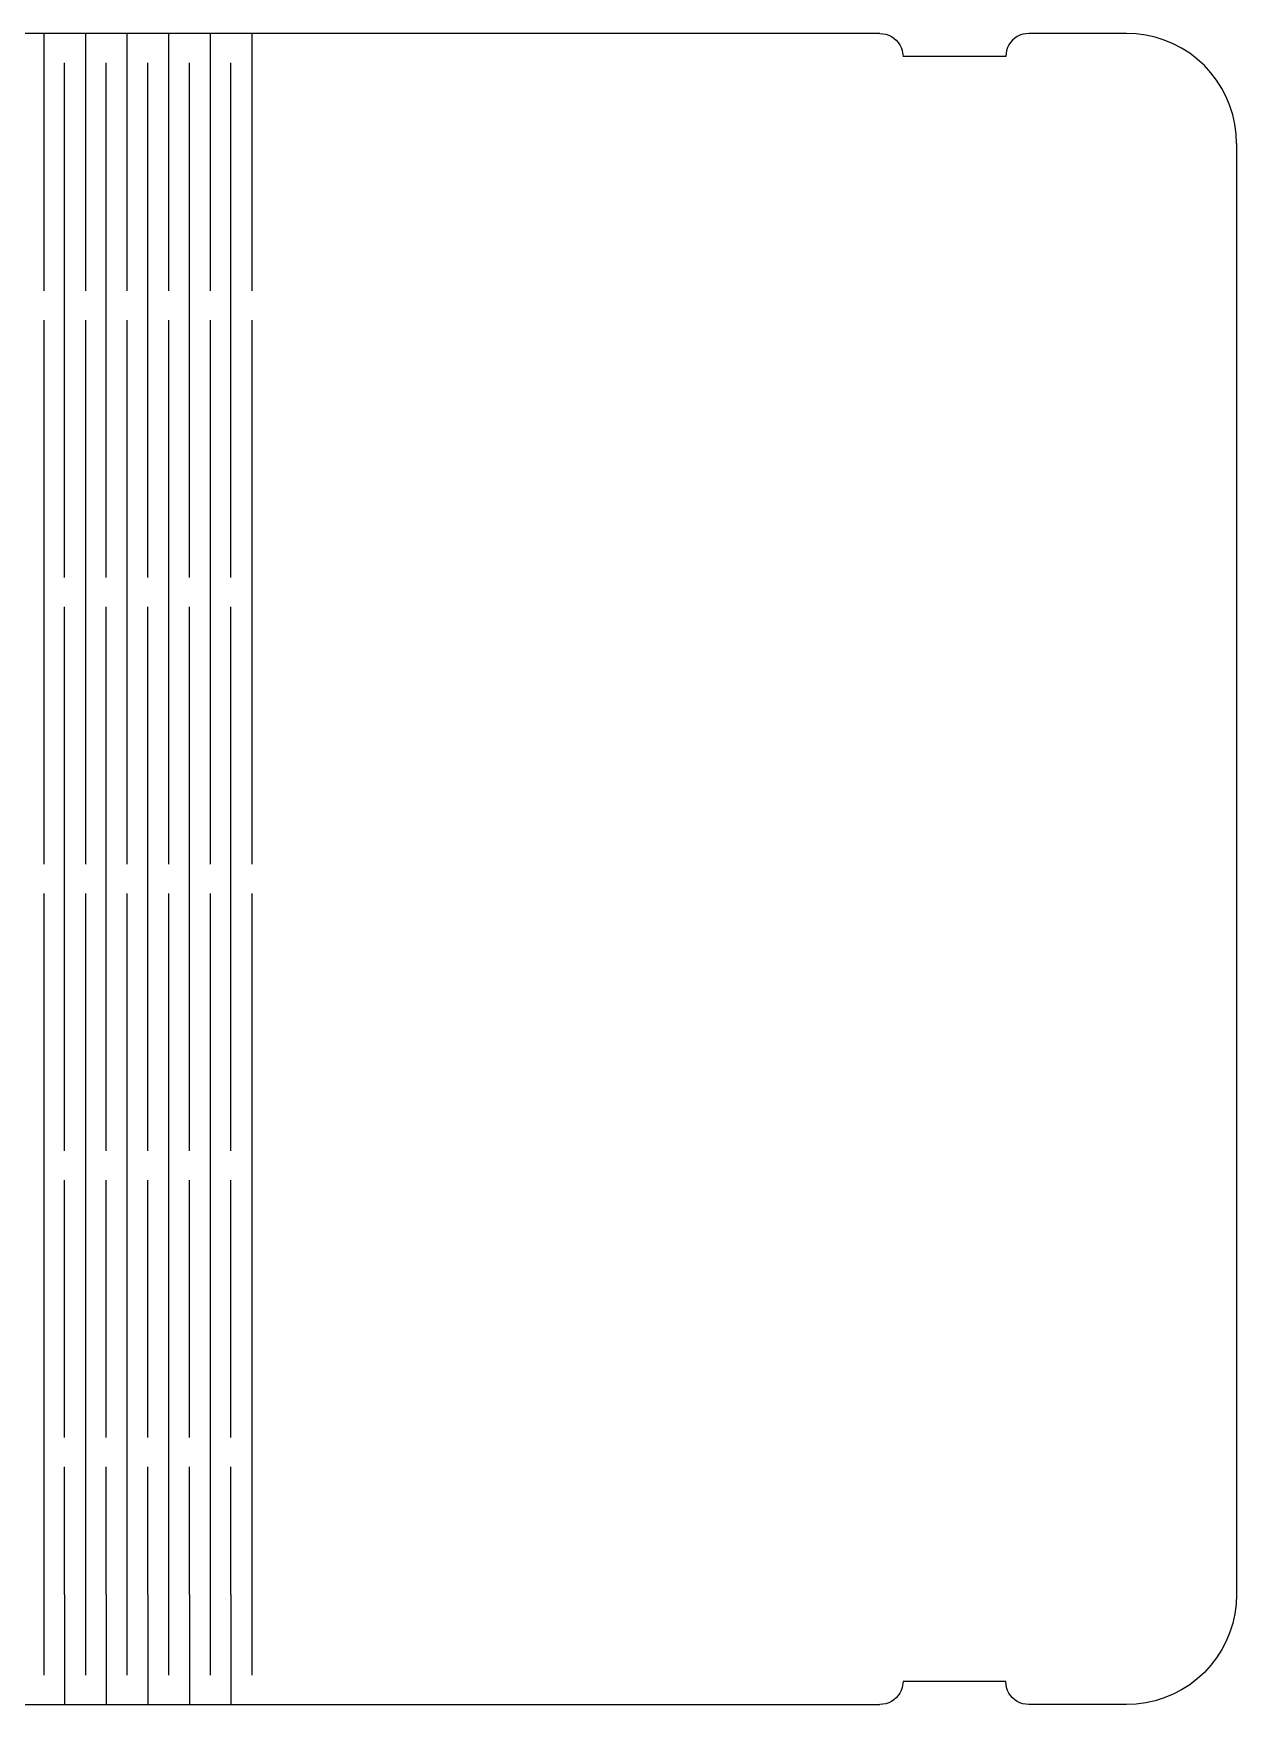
# Model space of a CAD drawing. Extents: x -104 to 104, y -72 to 72.
# Drawn here: x 0 to 104.2, y -72.4 to 72.4 of the extents above; entities that cross this region are included whole.
import ezdxf

# ---------------------------------------------------------------- set-up
doc = ezdxf.new("R2010")
doc.units = 0
doc.layers.get('0').update_dxf_attribs({"linetype": 'CONTINUOUS'})

msp = doc.modelspace()

# ---------------------------------------------------------------- linework, layer by layer
for p, q in [((0.9, 72.39), (-2.7, 72.39)), ((0.9, 72.39), (0.9, 50.1)), ((4.5, 72.39), (0.9, 72.39)), ((18.91, 72.39), (15.31, 72.39)), ((18.91, 72.39), (18.91, 50.1)), ((73.32, 72.39), (18.91, 72.39)), ((4.5, 72.39), (4.5, 50.1)), ((8.1, 72.39), (4.5, 72.39)), ((8.1, 72.39), (8.1, 50.1)), ((11.71, 72.39), (8.1, 72.39)), ((11.71, 72.39), (11.71, 50.1)), ((15.31, 72.39), (11.71, 72.39)), ((15.31, 72.39), (15.31, 50.1)), ((73.32, 72.39), (73.83, 72.32)), ((73.83, 72.32), (74.08, 72.24)), ((74.08, 72.24), (74.32, 72.12)), ((74.32, 72.12), (74.53, 71.98)), ((74.53, 71.98), (74.73, 71.8)), ((74.73, 71.8), (74.9, 71.61)), ((74.9, 71.61), (75.05, 71.39)), ((75.05, 71.39), (75.17, 71.16)), ((75.17, 71.16), (75.25, 70.91)), ((84.36, 71.16), (84.28, 70.91)), ((84.48, 71.39), (84.36, 71.16)), ((84.62, 71.61), (84.48, 71.39)), ((84.79, 71.8), (84.62, 71.61)), ((84.99, 71.98), (84.79, 71.8)), ((85.21, 72.12), (84.99, 71.98)), ((85.44, 72.24), (85.21, 72.12)), ((85.69, 72.32), (85.44, 72.24)), ((86.21, 72.39), (85.69, 72.32)), ((94.68, 72.39), (86.21, 72.39)), ((95.51, 72.35), (94.68, 72.39)), ((96.34, 72.25), (95.51, 72.35)), ((97.15, 72.07), (96.34, 72.25)), ((97.94, 71.82), (97.15, 72.07)), ((98.71, 71.5), (97.94, 71.82)), ((99.44, 71.11), (98.71, 71.5)), ((100.15, 70.67), (99.44, 71.11)), ((2.7, 25.26), (2.7, 69.85)), ((6.3, 25.26), (6.3, 69.85)), ((9.9, 25.26), (9.9, 69.85)), ((13.51, 25.26), (13.51, 69.85)), ((17.11, 25.26), (17.11, 69.85)), ((75.25, 70.91), (75.32, 70.39)), ((84.21, 70.39), (75.32, 70.39)), ((84.28, 70.91), (84.21, 70.39)), ((100.8, 70.16), (100.15, 70.67)), ((101.42, 69.6), (100.8, 70.16)), ((101.98, 68.99), (101.42, 69.6)), ((102.48, 68.33), (101.98, 68.99)), ((102.93, 67.63), (102.48, 68.33)), ((103.31, 66.89), (102.93, 67.63)), ((103.63, 66.12), (103.31, 66.89)), ((103.88, 65.33), (103.63, 66.12)), ((104.06, 64.52), (103.88, 65.33)), ((104.17, 63.7), (104.06, 64.52)), ((104.21, 62.86), (104.17, 63.7)), ((104.21, 62.86), (104.21, -62.86)), ((0.9, 47.56), (0.9, 0.43)), ((4.5, 47.56), (4.5, 0.43)), ((8.1, 47.56), (8.1, 0.43)), ((11.71, 47.56), (11.71, 0.43)), ((15.31, 47.56), (15.31, 0.43)), ((18.91, 47.56), (18.91, 0.43)), ((2.7, -24.41), (2.7, 22.72)), ((6.3, -24.41), (6.3, 22.72)), ((9.9, -24.41), (9.9, 22.72)), ((13.51, -24.41), (13.51, 22.72)), ((17.11, -24.41), (17.11, 22.72)), ((0.9, -2.11), (0.9, -69.85)), ((4.5, -2.11), (4.5, -69.85)), ((8.1, -2.11), (8.1, -69.85)), ((11.71, -2.11), (11.71, -60.32)), ((15.31, -2.11), (15.31, -60.32)), ((18.91, -2.11), (18.91, -60.32)), ((2.7, -49.25), (2.7, -26.95)), ((6.3, -49.25), (6.3, -26.95)), ((9.9, -49.25), (9.9, -26.95)), ((13.51, -49.25), (13.51, -26.95)), ((17.11, -49.25), (17.11, -26.95)), ((2.7, -62.86), (2.7, -51.79)), ((6.3, -62.86), (6.3, -51.79)), ((9.9, -62.86), (9.9, -51.79)), ((13.51, -62.86), (13.51, -51.79)), ((17.11, -62.86), (17.11, -51.79)), ((11.71, -60.32), (11.71, -69.85)), ((15.31, -60.32), (15.31, -69.85)), ((18.91, -60.32), (18.91, -69.85)), ((2.7, -62.86), (2.7, -72.39)), ((6.3, -62.86), (6.3, -72.39)), ((9.9, -62.86), (9.9, -72.39)), ((13.51, -62.86), (13.51, -72.39)), ((17.11, -62.86), (17.11, -72.39)), ((104.17, -63.7), (104.06, -64.52)), ((104.21, -62.86), (104.17, -63.7)), ((104.06, -64.52), (103.88, -65.33)), ((103.63, -66.12), (103.31, -66.89)), ((103.88, -65.33), (103.63, -66.12)), ((102.93, -67.63), (102.48, -68.33)), ((103.31, -66.89), (102.93, -67.63)), ((101.98, -68.99), (101.42, -69.6)), ((102.48, -68.33), (101.98, -68.99)), ((75.25, -70.91), (75.17, -71.16)), ((75.32, -70.39), (75.25, -70.91)), ((84.21, -70.39), (75.32, -70.39)), ((84.28, -70.91), (84.21, -70.39)), ((84.36, -71.16), (84.28, -70.91)), ((100.15, -70.67), (99.44, -71.11)), ((100.8, -70.16), (100.15, -70.67)), ((101.42, -69.6), (100.8, -70.16)), ((-0.9, -72.39), (2.7, -72.39)), ((2.7, -72.39), (6.3, -72.39)), ((6.3, -72.39), (9.9, -72.39)), ((9.9, -72.39), (13.51, -72.39)), ((13.51, -72.39), (17.11, -72.39)), ((17.11, -72.39), (73.32, -72.39)), ((73.83, -72.32), (73.32, -72.39)), ((74.08, -72.24), (73.83, -72.32)), ((74.32, -72.12), (74.08, -72.24)), ((74.53, -71.98), (74.32, -72.12)), ((74.73, -71.8), (74.53, -71.98)), ((74.9, -71.61), (74.73, -71.8)), ((75.05, -71.39), (74.9, -71.61)), ((75.17, -71.16), (75.05, -71.39)), ((84.48, -71.39), (84.36, -71.16)), ((84.62, -71.61), (84.48, -71.39)), ((84.79, -71.8), (84.62, -71.61)), ((84.99, -71.98), (84.79, -71.8)), ((85.21, -72.12), (84.99, -71.98)), ((85.44, -72.24), (85.21, -72.12)), ((85.69, -72.32), (85.44, -72.24)), ((86.21, -72.39), (85.69, -72.32)), ((94.68, -72.39), (86.21, -72.39)), ((95.51, -72.35), (94.68, -72.39)), ((96.34, -72.25), (95.51, -72.35)), ((97.15, -72.07), (96.34, -72.25)), ((97.94, -71.82), (97.15, -72.07)), ((98.71, -71.5), (97.94, -71.82)), ((99.44, -71.11), (98.71, -71.5))]:
    msp.add_line(p, q)

doc.saveas('drawing.dxf')
